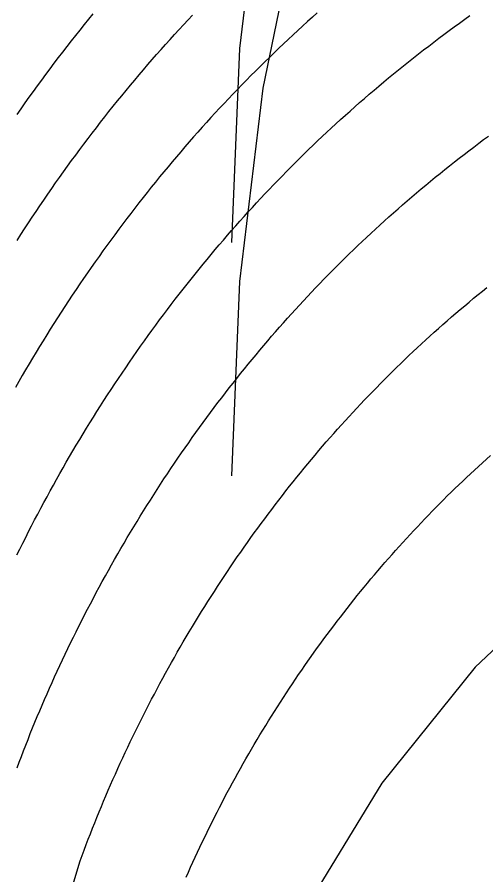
# Model space of a CAD drawing. Extents: x -772 to 772, y -315 to 2086.
# Drawn here: x -547.9 to -333.8, y 481.2 to 872.5 of the extents above; entities that cross this region are included whole.
import ezdxf

# ---------------------------------------------------------------- set-up
doc = ezdxf.new("R2010")
doc.units = 0

msp = doc.modelspace()

# ---------------------------------------------------------------- linework, layer by layer
at = {"layer": 'LAY0', "color": 2}
for points in [[(-450, 769.754), (-446.442, 858.173), (-435.767, 946.285)], [(-450, 663.555), (-446.442, 751.972), (-435.767, 840.084), (-418.404, 924.359)], [(-411.126, 874.455), (-413.36, 872.465), (-415.583, 870.467), (-417.796, 868.46), (-419.997, 866.445), (-422.187, 864.421), (-424.366, 862.39), (-426.533, 860.35), (-428.689, 858.302), (-430.834, 856.247), (-432.967, 854.184), (-435.088, 852.113), (-437.197, 850.035), (-439.294, 847.95), (-441.379, 845.858), (-443.451, 843.759), (-445.512, 841.653), (-447.56, 839.541), (-449.596, 837.422), (-451.619, 835.297), (-453.629, 833.165), (-455.63, 831.024), (-457.625, 828.869), (-459.615, 826.701), (-461.598, 824.519), (-463.575, 822.325), (-465.546, 820.117), (-467.51, 817.896), (-469.468, 815.663), (-471.419, 813.417), (-473.362, 811.157), (-475.299, 808.886), (-477.229, 806.602), (-479.152, 804.305), (-481.067, 801.997), (-482.974, 799.676), (-484.874, 797.343), (-486.766, 794.999), (-488.651, 792.642), (-490.527, 790.274), (-492.395, 787.895), (-494.254, 785.504), (-496.106, 783.102), (-497.948, 780.688), (-499.782, 778.264), (-501.608, 775.829), (-503.424, 773.383), (-505.231, 770.926), (-507.029, 768.459), (-508.818, 765.982), (-510.598, 763.495), (-512.368, 760.997), (-514.128, 758.49), (-515.879, 755.972), (-517.62, 753.446), (-519.35, 750.909), (-521.071, 748.364), (-522.782, 745.809), (-524.482, 743.245), (-526.172, 740.673), (-527.851, 738.091), (-529.52, 735.501), (-531.178, 732.903), (-532.825, 730.297), (-534.462, 727.682), (-536.087, 725.059), (-537.701, 722.429), (-539.304, 719.791), (-540.896, 717.146), (-542.476, 714.493), (-544.045, 711.833), (-545.602, 709.166), (-547.147, 706.492), (-548.681, 703.812)], [(-548.003, 627.454), (-546.691, 630.125), (-545.366, 632.792), (-544.028, 635.456), (-542.677, 638.117), (-541.314, 640.773), (-539.938, 643.426), (-538.55, 646.074), (-537.15, 648.718), (-535.737, 651.357), (-534.313, 653.991), (-532.876, 656.62), (-531.427, 659.244), (-529.967, 661.862), (-528.494, 664.475), (-527.011, 667.081), (-525.515, 669.682), (-524.008, 672.276), (-522.49, 674.864), (-520.961, 677.446), (-519.42, 680.02), (-517.869, 682.587), (-516.307, 685.147), (-514.733, 687.699), (-513.15, 690.244), (-511.556, 692.781), (-509.951, 695.31), (-508.336, 697.831), (-506.711, 700.343), (-505.076, 702.847), (-503.432, 705.342), (-501.777, 707.828), (-500.113, 710.305), (-498.439, 712.772), (-496.756, 715.23), (-495.064, 717.678), (-493.363, 720.117), (-491.653, 722.545), (-489.934, 724.963), (-488.206, 727.371), (-486.47, 729.768), (-484.725, 732.155), (-482.972, 734.531), (-481.211, 736.895), (-479.442, 739.249), (-477.666, 741.591), (-475.881, 743.921), (-474.089, 746.24), (-472.29, 748.547), (-470.484, 750.843), (-468.67, 753.126), (-466.85, 755.396), (-465.022, 757.655), (-463.189, 759.901), (-461.348, 762.134), (-459.502, 764.354), (-457.649, 766.561), (-455.79, 768.756), (-453.926, 770.937), (-452.055, 773.105), (-450.179, 775.259), (-448.298, 777.399), (-446.412, 779.526), (-444.52, 781.64), (-442.624, 783.739), (-440.722, 785.824), (-438.816, 787.895), (-436.906, 789.952), (-434.991, 791.994), (-433.063, 794.031), (-431.122, 796.064), (-429.167, 798.092), (-427.2, 800.114), (-425.219, 802.131), (-423.225, 804.143), (-421.218, 806.149), (-419.199, 808.149), (-417.167, 810.143), (-415.123, 812.131), (-413.066, 814.113), (-410.997, 816.088), (-408.916, 818.056), (-406.823, 820.018), (-404.718, 821.973), (-402.601, 823.92), (-400.473, 825.86), (-398.333, 827.793), (-396.183, 829.718), (-394.02, 831.635), (-391.847, 833.545), (-389.663, 835.446), (-387.468, 837.339), (-385.263, 839.223), (-383.047, 841.099), (-380.821, 842.967), (-378.585, 844.825), (-376.338, 846.674), (-374.082, 848.514), (-371.817, 850.345), (-369.541, 852.166), (-367.257, 853.978), (-364.963, 855.78), (-362.66, 857.572), (-360.349, 859.354), (-358.028, 861.125), (-355.7, 862.887), (-353.363, 864.637), (-351.017, 866.378), (-348.664, 868.107), (-346.303, 869.825), (-343.934, 871.533), (-341.558, 873.229)], [(-547.933, 770.758), (-546.227, 773.416), (-544.509, 776.065), (-542.781, 778.705), (-541.042, 781.336), (-539.292, 783.959), (-537.532, 786.572), (-535.761, 789.176), (-533.979, 791.77), (-532.187, 794.355), (-530.385, 796.93), (-528.573, 799.495), (-526.75, 802.051), (-524.918, 804.596), (-523.076, 807.131), (-521.224, 809.655), (-519.362, 812.169), (-517.491, 814.673), (-515.611, 817.166), (-513.721, 819.648), (-511.822, 822.119), (-509.914, 824.578), (-507.996, 827.027), (-506.07, 829.464), (-504.136, 831.89), (-502.192, 834.305), (-500.24, 836.708), (-498.28, 839.099), (-496.312, 841.478), (-494.335, 843.845), (-492.35, 846.2), (-490.357, 848.543), (-488.357, 850.873), (-486.348, 853.192), (-484.332, 855.497), (-482.309, 857.791), (-480.278, 860.071), (-478.241, 862.339), (-476.196, 864.594), (-474.144, 866.836), (-472.085, 869.064), (-470.019, 871.28), (-467.947, 873.483)], [(-547.926, 828.118), (-546.084, 830.76), (-544.232, 833.392), (-542.369, 836.014), (-540.497, 838.625), (-538.614, 841.226), (-536.721, 843.816), (-534.818, 846.396), (-532.906, 848.965), (-530.984, 851.522), (-529.053, 854.068), (-527.112, 856.603), (-525.162, 859.127), (-523.203, 861.639), (-521.235, 864.139), (-519.258, 866.628), (-517.272, 869.104), (-515.278, 871.569), (-513.276, 874.021)], [(-547.949, 530.453), (-546.977, 533.042), (-545.992, 535.633), (-544.993, 538.224), (-543.982, 540.815), (-542.957, 543.407), (-541.918, 545.999), (-540.867, 548.591), (-539.803, 551.182), (-538.726, 553.773), (-537.635, 556.364), (-536.532, 558.954), (-535.416, 561.542), (-534.287, 564.13), (-533.145, 566.716), (-531.99, 569.3), (-530.823, 571.883), (-529.643, 574.464), (-528.451, 577.043), (-527.246, 579.619), (-526.028, 582.193), (-524.798, 584.764), (-523.556, 587.332), (-522.302, 589.897), (-521.035, 592.459), (-519.757, 595.017), (-518.466, 597.572), (-517.164, 600.122), (-515.849, 602.669), (-514.523, 605.211), (-513.186, 607.749), (-511.836, 610.283), (-510.475, 612.811), (-509.103, 615.335), (-507.719, 617.853), (-506.324, 620.366), (-504.918, 622.873), (-503.501, 625.374), (-502.073, 627.87), (-500.634, 630.359), (-499.184, 632.842), (-497.724, 635.319), (-496.253, 637.789), (-494.772, 640.252), (-493.28, 642.708), (-491.778, 645.157), (-490.266, 647.598), (-488.744, 650.032), (-487.212, 652.457), (-485.67, 654.875), (-484.119, 657.285), (-482.558, 659.687), (-480.988, 662.08), (-479.408, 664.464), (-477.82, 666.84), (-476.222, 669.207), (-474.615, 671.564), (-472.999, 673.913), (-471.375, 676.251), (-469.742, 678.581), (-468.101, 680.9), (-466.452, 683.209), (-464.794, 685.509), (-463.128, 687.798), (-461.454, 690.076), (-459.773, 692.344), (-458.084, 694.602), (-456.387, 696.848), (-454.684, 699.084), (-452.972, 701.308), (-451.254, 703.521), (-449.529, 705.723), (-447.797, 707.913), (-446.058, 710.091), (-444.313, 712.258), (-442.561, 714.412), (-440.803, 716.555), (-439.039, 718.685), (-437.27, 720.803), (-435.494, 722.908), (-433.712, 725.001), (-431.925, 727.081), (-430.133, 729.148), (-428.335, 731.203), (-426.532, 733.244), (-424.725, 735.272), (-422.912, 737.287), (-421.095, 739.288), (-419.273, 741.276), (-417.447, 743.25), (-415.612, 745.216), (-413.764, 747.177), (-411.904, 749.133), (-410.031, 751.084), (-408.146, 753.03), (-406.249, 754.971), (-404.339, 756.905), (-402.418, 758.835), (-400.485, 760.758), (-398.54, 762.676), (-396.583, 764.587), (-394.615, 766.492), (-392.635, 768.391), (-390.644, 770.283), (-388.641, 772.168), (-386.628, 774.047), (-384.603, 775.918), (-382.568, 777.782), (-380.522, 779.639), (-378.465, 781.488), (-376.398, 783.33), (-374.321, 785.164), (-372.233, 786.99), (-370.135, 788.808), (-368.027, 790.617), (-365.91, 792.419), (-363.783, 794.211), (-361.646, 795.996), (-359.5, 797.771), (-357.345, 799.537), (-355.18, 801.295), (-353.007, 803.043), (-350.825, 804.781), (-348.634, 806.511), (-346.435, 808.23), (-344.227, 809.94), (-342.011, 811.64), (-339.788, 813.33), (-337.556, 815.01), (-335.317, 816.679), (-333.07, 818.339)], [(-540.824, 416.229), (-519.252, 487.974), (-518.334, 490.462), (-517.403, 492.949), (-516.46, 495.435), (-515.506, 497.92), (-514.54, 500.403), (-513.562, 502.885), (-512.572, 505.365), (-511.571, 507.844), (-510.558, 510.321), (-509.533, 512.796), (-508.496, 515.269), (-507.448, 517.739), (-506.388, 520.207), (-505.317, 522.673), (-504.235, 525.135), (-503.14, 527.595), (-502.035, 530.053), (-500.918, 532.506), (-499.789, 534.957), (-498.65, 537.404), (-497.499, 539.848), (-496.337, 542.288), (-495.164, 544.725), (-493.98, 547.157), (-492.785, 549.585), (-491.578, 552.009), (-490.361, 554.429), (-489.133, 556.844), (-487.894, 559.254), (-486.645, 561.66), (-485.385, 564.061), (-484.114, 566.457), (-482.832, 568.847), (-481.54, 571.232), (-480.238, 573.612), (-478.925, 575.986), (-477.602, 578.354), (-476.269, 580.717), (-474.925, 583.073), (-473.572, 585.424), (-472.208, 587.768), (-470.835, 590.106), (-469.451, 592.437), (-468.058, 594.761), (-466.655, 597.079), (-465.243, 599.389), (-463.821, 601.693), (-462.389, 603.99), (-460.948, 606.279), (-459.498, 608.56), (-458.038, 610.835), (-456.569, 613.101), (-455.092, 615.36), (-453.605, 617.61), (-452.109, 619.853), (-450.605, 622.088), (-449.092, 624.314), (-447.57, 626.532), (-446.039, 628.741), (-444.501, 630.941), (-442.954, 633.133), (-441.398, 635.316), (-439.835, 637.49), (-438.263, 639.655), (-436.683, 641.811), (-435.096, 643.957), (-433.501, 646.094), (-431.898, 648.221), (-430.287, 650.339), (-428.669, 652.447), (-427.044, 654.545), (-425.411, 656.633), (-423.771, 658.711), (-422.124, 660.779), (-420.47, 662.837), (-418.809, 664.884), (-417.142, 666.921), (-415.467, 668.948), (-413.786, 670.963), (-412.099, 672.968), (-410.405, 674.963), (-408.705, 676.946), (-406.999, 678.918), (-405.287, 680.879), (-403.569, 682.829), (-401.845, 684.768), (-400.116, 686.696), (-398.38, 688.612), (-396.64, 690.517), (-394.893, 692.41), (-393.135, 694.299), (-391.365, 696.182), (-389.585, 698.06), (-387.795, 699.931), (-385.994, 701.796), (-384.184, 703.655), (-382.362, 705.507), (-380.531, 707.352), (-378.69, 709.191), (-376.839, 711.023), (-374.978, 712.848), (-373.107, 714.666), (-371.226, 716.476), (-369.336, 718.279), (-367.436, 720.075), (-365.527, 721.864), (-363.608, 723.644), (-361.681, 725.417), (-359.744, 727.182), (-357.798, 728.94), (-355.843, 730.689), (-353.879, 732.43), (-351.906, 734.162), (-349.925, 735.886), (-347.934, 737.602), (-345.936, 739.309), (-343.929, 741.008), (-341.914, 742.697), (-339.89, 744.378), (-337.859, 746.05), (-335.819, 747.712), (-333.772, 749.366)], [(417.985, 463.888), (381.738, 523.491), (339.146, 576.311), (290.243, 622.314), (235.06, 661.464), (176.548, 691.668), (119.5, 711.656), (59.8545, 723.944), (0, 728.04), (-59.8544, 723.944), (-119.5, 711.656), (-176.548, 691.668), (-235.06, 661.464), (-290.243, 622.313), (-339.146, 576.31), (-381.738, 523.49), (-417.985, 463.887)], [(-470.896, 480.556), (-469.874, 482.86), (-468.841, 485.16), (-467.799, 487.456), (-466.746, 489.748), (-465.684, 492.036), (-464.611, 494.32), (-463.528, 496.599), (-462.436, 498.873), (-461.333, 501.143), (-460.221, 503.409), (-459.099, 505.669), (-457.966, 507.925), (-456.825, 510.176), (-455.673, 512.421), (-454.512, 514.662), (-453.341, 516.897), (-452.16, 519.128), (-450.97, 521.352), (-449.77, 523.572), (-448.561, 525.785), (-447.342, 527.994), (-446.113, 530.196), (-444.876, 532.393), (-443.629, 534.584), (-442.372, 536.768), (-441.107, 538.947), (-439.832, 541.12), (-438.548, 543.286), (-437.255, 545.447), (-435.953, 547.6), (-434.642, 549.748), (-433.321, 551.889), (-431.992, 554.023), (-430.654, 556.151), (-429.307, 558.272), (-427.952, 560.386), (-426.587, 562.493), (-425.214, 564.593), (-423.833, 566.686), (-422.442, 568.772), (-421.044, 570.851), (-419.636, 572.922), (-418.221, 574.986), (-416.797, 577.043), (-415.365, 579.092), (-413.924, 581.134), (-412.475, 583.168), (-411.019, 585.194), (-409.554, 587.213), (-408.081, 589.223), (-406.6, 591.226), (-405.111, 593.221), (-403.615, 595.207), (-402.111, 597.186), (-400.599, 599.156), (-399.079, 601.118), (-397.552, 603.072), (-396.017, 605.018), (-394.475, 606.955), (-392.926, 608.883), (-391.369, 610.803), (-389.805, 612.714), (-388.234, 614.617), (-386.655, 616.511), (-385.07, 618.396), (-383.477, 620.272), (-381.878, 622.139), (-380.272, 623.997), (-378.659, 625.847), (-377.039, 627.687), (-375.413, 629.518), (-373.78, 631.34), (-372.141, 633.152), (-370.495, 634.955), (-368.843, 636.749), (-367.182, 638.536), (-365.513, 640.317), (-363.835, 642.09), (-362.148, 643.856), (-360.453, 645.615), (-358.749, 647.367), (-357.038, 649.112), (-355.317, 650.849), (-353.589, 652.579), (-351.852, 654.301), (-350.108, 656.016), (-348.355, 657.723), (-346.594, 659.422), (-344.825, 661.114), (-343.048, 662.797), (-341.263, 664.473), (-339.47, 666.141), (-337.67, 667.801), (-335.862, 669.452), (-334.046, 671.096), (-332.223, 672.731)]]:
    msp.add_lwpolyline(points, dxfattribs=at)

doc.saveas('drawing.dxf')
